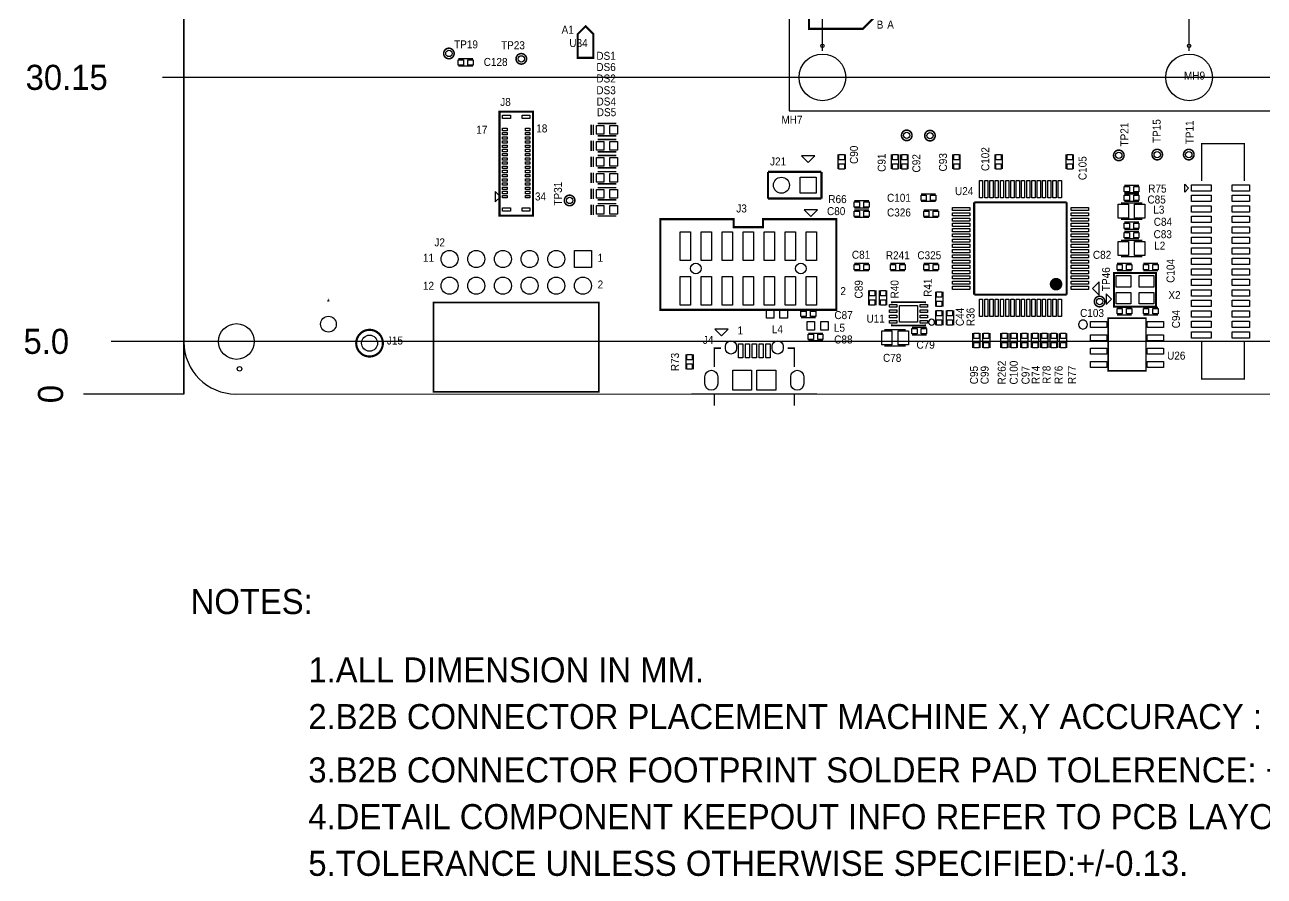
# Model space of a CAD drawing. Extents: x -2476 to 8518, y -1808 to 7994.
# Drawn here: x -597 to 4050, y -1808 to 1384 of the extents above; entities that cross this region are included whole.
import ezdxf
from ezdxf.enums import TextEntityAlignment as Align

# ---------------------------------------------------------------- set-up
doc = ezdxf.new("R2010")
doc.units = 0
doc.layers.add('1', color=211, linetype='CONTINUOUS')
doc.layers.add('2', color=191, linetype='CONTINUOUS')

msp = doc.modelspace()

# ---------------------------------------------------------------- linework, layer by layer
at = {"layer": '1'}
for points in [[(3768.4122, 1287.1045), (3768.4122, 5830.5)], [(2393.8142, 1287.1045), (2393.8142, 5755.5)], [(0, 0), (0, 4852)], [(2268.6142, 1062.1045), (5309.6142, 1062.1045), (5309.6142, 3424.3095), (2268.6142, 3424.3095), (2268.6142, 1062.1045)], [(5075.3103, 1187.1045), (-80.5, 1187.1045)], [(5215.0902, 197.4191), (-272.5, 197.4191)], [(0, 200), (0, 0)], [(0, 0), (-377, 0)]]:
    msp.add_lwpolyline(points, dxfattribs=at)
msp.add_lwpolyline([(195, 0), (5317.0449, 0.5482, 0.414025), (5511.9402, 195.5691), (5511.9402, 4489.3111, 0.414251), (5316.9402, 4684.3361), (194.9413, 4684.993, 0.414163), (0, 4490.018), (0, 194.982, 0.414187)], format="xyb", close=True, dxfattribs=at)
at = {"layer": '2'}
for points, const_width in [([(2545.4047, 3117.6163), (2343.381, 3117.6163), (2343.381, 1368.7975), (2545.4047, 1368.7975), (2603.2236, 1426.6163)], 7.874), ([(1535.1544, 1260.2481), (1476.0993, 1260.2481), (1476.0993, 1348.8308), (1505.6269, 1378.3584), (1535.1544, 1348.8308), (1535.1544, 1260.2481)], 7.874), ([(1028.7512, 1256.884), (1083.8694, 1256.884)], 5), ([(1028.7512, 1229.325), (1083.8694, 1229.325)], 5), ([(1206.5701, 668.7187), (1182.9481, 668.7187), (1182.9481, 1058.4825), (1308.9323, 1058.4825), (1308.9323, 668.7187), (1206.5701, 668.7187)], 7.874), ([(1526.8851, 1010.2541), (1526.8851, 970.8841)], 5.9055), ([(1534.7591, 1010.2541), (1534.7591, 970.8841)], 5.9055), ([(1550.9402, 1013.6636), (1620.9402, 1013.6636)], 5.9055), ([(1526.8851, 950.2541), (1526.8851, 910.8841)], 5.9055), ([(1534.7591, 950.2541), (1534.7591, 910.8841)], 5.9055), ([(1620.9402, 967.4746), (1550.9402, 967.4746)], 5.9055), ([(1550.9402, 953.6636), (1620.9402, 953.6636)], 5.9055), ([(3815.4757, 798.2856), (3815.4757, 938.0494), (3974.9245, 938.0494), (3974.9245, 798.2856)], 5), ([(1526.8851, 890.2541), (1526.8851, 850.8841)], 5.9055), ([(1534.7591, 890.2541), (1534.7591, 850.8841)], 5.9055), ([(1620.9402, 907.4746), (1550.9402, 907.4746)], 5.9055), ([(1550.9402, 893.6636), (1620.9402, 893.6636)], 5.9055), ([(2452.1607, 898.1282), (2452.1607, 843.01)], 5), ([(2479.7197, 898.1282), (2479.7197, 843.01)], 5), ([(2652.1607, 898.1282), (2652.1607, 843.01)], 5), ([(2679.7197, 898.1282), (2679.7197, 843.01)], 5), ([(2687.1607, 898.1282), (2687.1607, 843.01)], 5), ([(2714.7197, 898.1282), (2714.7197, 843.01)], 5), ([(2882.1607, 843.01), (2882.1607, 898.1282)], 5), ([(2909.7197, 843.01), (2909.7197, 898.1282)], 5), ([(3040.5859, 843.01), (3040.5859, 898.1282)], 5), ([(3068.1449, 843.01), (3068.1449, 898.1282)], 5), ([(3307.1607, 843.01), (3307.1607, 898.1282)], 5), ([(3334.7197, 843.01), (3334.7197, 898.1282)], 5), ([(1620.9402, 847.4746), (1550.9402, 847.4746)], 5.9055), ([(1550.9402, 833.6636), (1620.9402, 833.6636)], 5.9055), ([(2190.1134, 832.7738), (2390.1134, 832.7738)], 8), ([(2190.1134, 732.7738), (2190.1134, 832.7738)], 8), ([(2190.1134, 832.7738), (2190.1134, 732.7738)], 8), ([(2390.1134, 832.7738), (2190.1134, 832.7738)], 8), ([(2390.1134, 832.7738), (2390.1134, 732.7738)], 8), ([(2390.1134, 732.7738), (2390.1134, 832.7738)], 8), ([(1526.8851, 830.2541), (1526.8851, 790.8841)], 5.9055), ([(1534.7591, 830.2541), (1534.7591, 790.8841)], 5.9055), ([(1620.9402, 787.4746), (1550.9402, 787.4746)], 5.9055), ([(1526.8851, 770.2541), (1526.8851, 730.8841)], 5.9055), ([(1534.7591, 770.2541), (1534.7591, 730.8841)], 5.9055), ([(1550.9402, 773.6636), (1620.9402, 773.6636)], 5.9055), ([(2818.4993, 749.3486), (2763.3811, 749.3486)], 5), ([(3580.5071, 781.7895), (3525.3889, 781.7895)], 5), ([(3580.5071, 754.2305), (3525.3889, 754.2305)], 5), ([(3525.3889, 749.3486), (3580.5071, 749.3486)], 5), ([(1526.8851, 710.2541), (1526.8851, 670.8841)], 5.9055), ([(1534.7591, 710.2541), (1534.7591, 670.8841)], 5.9055), ([(1620.9402, 727.4746), (1550.9402, 727.4746)], 5.9055), ([(1550.9402, 713.6636), (1620.9402, 713.6636)], 5.9055), ([(2390.1134, 732.7738), (2190.1134, 732.7738)], 8), ([(2190.1134, 732.7738), (2390.1134, 732.7738)], 8), ([(2513.3811, 724.3486), (2568.4993, 724.3486)], 5), ([(2513.3811, 696.7896), (2568.4993, 696.7896)], 5), ([(2818.4993, 721.7896), (2763.3811, 721.7896)], 5), ([(3309.1685, 718.7974), (2962.7119, 718.7974)], 7.8701), ([(2962.7119, 718.7974), (2962.7119, 372.3408)], 7.8701), ([(3309.1685, 372.3408), (3309.1685, 718.7974)], 7.8701), ([(3512.948, 716.1321), (3592.948, 716.1321)], 5.9055), ([(3525.3889, 721.7896), (3580.5071, 721.7896)], 5), ([(1620.9402, 667.4746), (1550.9402, 667.4746)], 5.9055), ([(2170.9402, 655.5691), (2445.9402, 655.5691), (2445.9402, 315.5691), (1785.9402, 315.5691), (1785.9402, 655.5691), (2060.9402, 655.5691), (2060.9402, 625.5691), (2170.9402, 625.5691), (2170.9402, 655.5691)], 8), ([(2568.4993, 689.3486), (2513.3811, 689.3486)], 5), ([(2568.4993, 661.7896), (2513.3811, 661.7896)], 5), ([(2773.3811, 689.3486), (2828.4993, 689.3486)], 5), ([(2773.3811, 661.7896), (2828.4993, 661.7896)], 5), ([(3592.948, 655.0061), (3512.948, 655.0061)], 5.9055), ([(3525.3889, 644.3486), (3580.5071, 644.3486)], 5), ([(3525.3889, 616.7896), (3580.5071, 616.7896)], 5), ([(3525.3889, 609.3486), (3580.5071, 609.3486)], 5), ([(3512.948, 576.1321), (3592.948, 576.1321)], 5.9055), ([(3525.3889, 581.7896), (3580.5071, 581.7896)], 5), ([(3592.948, 515.0061), (3512.948, 515.0061)], 5.9055), ([(2513.3811, 489.3486), (2568.4993, 489.3486)], 5), ([(2648.3811, 489.3486), (2703.4993, 489.3486)], 5), ([(2828.4993, 489.3486), (2773.3811, 489.3486)], 5), ([(3498.3811, 489.3486), (3553.4993, 489.3486)], 5), ([(3596.9638, 489.3486), (3652.082, 489.3486)], 5), ([(2513.3811, 461.7896), (2568.4993, 461.7896)], 5), ([(2648.3811, 461.7896), (2703.4993, 461.7896)], 5), ([(2828.4993, 461.7896), (2773.3811, 461.7896)], 5), ([(3565.9402, 453.7934), (3644.6804, 453.7934), (3644.6804, 327.8092), (3487.2, 327.8092), (3487.2, 453.7934), (3581.6882, 453.7934)], 7.874), ([(3498.3811, 461.7896), (3553.4993, 461.7896)], 5), ([(3596.9638, 461.7896), (3652.082, 461.7896)], 5), ([(2566.5308, 333.01), (2566.5308, 388.1282)], 5), ([(2594.0898, 333.01), (2594.0898, 388.1282)], 5), ([(2607.1607, 333.01), (2607.1607, 388.1282)], 5), ([(2634.7197, 333.01), (2634.7197, 388.1282)], 5), ([(2817.7906, 328.01), (2817.7906, 383.1282)], 5), ([(2845.3496, 328.01), (2845.3496, 383.1282)], 5), ([(2962.7119, 372.3408), (3309.1685, 372.3408)], 7.8701), ([(1555.9008, 343.0809), (935.9008, 343.0809), (935.9008, 8.0809), (1555.9008, 8.0809), (1555.9008, 343.0809)], 6), ([(2779.5622, 339.9392), (2779.5622, 343.8762), (2653.578, 343.8762), (2653.578, 339.9392)], 5.9055), ([(3498.3811, 324.3486), (3553.4993, 324.3486)], 5), ([(3652.082, 324.3486), (3596.9638, 324.3486)], 5), ([(2313.3811, 314.3486), (2368.4993, 314.3486)], 5), ([(2313.3811, 286.7896), (2368.4993, 286.7896)], 5), ([(2817.7906, 258.01), (2817.7906, 313.1282)], 5), ([(2845.3496, 258.01), (2845.3496, 313.1282)], 5), ([(2857.7906, 258.01), (2857.7906, 313.1282)], 5), ([(2885.3496, 258.01), (2885.3496, 313.1282)], 5), ([(3465.0741, 283.9943), (3465.0741, 87.1439), (3606.8063, 87.1439), (3606.8063, 283.9943), (3465.0741, 283.9943)], 5.9055), ([(3498.3811, 296.7896), (3553.4993, 296.7896)], 5), ([(3652.082, 296.7896), (3596.9638, 296.7896)], 5), ([(2625.9402, 241.1321), (2705.9402, 241.1321)], 5), ([(2779.5622, 261.199), (2779.5622, 257.262), (2653.578, 257.262), (2653.578, 261.199)], 5.9055), ([(2784.1292, 249.3486), (2729.011, 249.3486)], 5), ([(2395.8221, 227.6478), (2340.7039, 227.6478)], 5), ([(2395.8221, 200.0888), (2340.7039, 200.0888)], 5), ([(2784.1292, 221.7896), (2729.011, 221.7896)], 5), ([(2957.1607, 228.1282), (2957.1607, 173.01)], 5), ([(2984.7197, 228.1282), (2984.7197, 173.01)], 5), ([(2994.2119, 228.1282), (2994.2119, 173.01)], 5), ([(3021.7709, 228.1282), (3021.7709, 173.01)], 5), ([(3062.1607, 228.1282), (3062.1607, 173.01)], 5), ([(3089.7197, 228.1282), (3089.7197, 173.01)], 5), ([(3097.1607, 228.1282), (3097.1607, 173.01)], 5), ([(3124.7197, 228.1282), (3124.7197, 173.01)], 5), ([(3137.1607, 228.1282), (3137.1607, 173.01)], 5), ([(3164.7197, 228.1282), (3164.7197, 173.01)], 5), ([(3177.1607, 228.1282), (3177.1607, 173.01)], 5), ([(3204.7197, 228.1282), (3204.7197, 173.01)], 5), ([(3212.1607, 173.01), (3212.1607, 228.1282)], 5), ([(3239.7197, 173.01), (3239.7197, 228.1282)], 5), ([(3247.3295, 172.8592), (3247.3295, 227.9774)], 5), ([(3274.8885, 172.8592), (3274.8885, 227.9774)], 5), ([(3282.3295, 172.8592), (3282.3295, 227.9774)], 5), ([(3309.8885, 172.8592), (3309.8885, 227.9774)], 5), ([(3815.4757, 195.9234), (3815.4757, 56.1596), (3974.9245, 56.1596), (3974.9245, 195.9234)], 5), ([(1882.1607, 93.01), (1882.1607, 148.1282)], 5), ([(1909.7197, 93.01), (1909.7197, 148.1282)], 5), ([(2013.4402, 171.8683), (1988.4402, 171.8683), (1988.4402, 101.8683)], 6), ([(2263.4402, 171.8683), (2288.4402, 171.8683), (2288.4402, 101.8683)], 6), ([(2705.9402, 180.0061), (2625.9402, 180.0061)], 5), ([(1988.4402, 1.8683), (1988.4402, -43.1317)], 6), ([(2288.4402, 1.8683), (2288.4402, -43.1317)], 6)]:
    msp.add_lwpolyline(points, dxfattribs=dict(at, const_width=const_width))
for points, const_width in [([(993.4402, 1296.2541, -0.414214), (1013.1252, 1276.5691, -0.414214), (993.4402, 1256.8841, -0.414214), (973.7552, 1276.5691, -0.414214), (993.4402, 1296.2541)], 5.9055), ([(1245.165, 1256.4291, -0.414214), (1264.85, 1276.1141, -0.414214), (1284.535, 1256.4291, -0.414214), (1264.85, 1236.7441, -0.414214), (1245.165, 1256.4291)], 5.9055), ([(2709.9402, 989.2541, -0.414214), (2729.6252, 969.5691, -0.414214), (2709.9402, 949.8841, -0.414214), (2690.2552, 969.5691, -0.414214), (2709.9402, 989.2541)], 5.9055), ([(2796.9402, 988.2541, -0.414214), (2816.6252, 968.5691, -0.414214), (2796.9402, 948.8841, -0.414214), (2777.2552, 968.5691, -0.414214), (2796.9402, 988.2541)], 5.9055), ([(3504.9402, 914.2541, -0.414214), (3524.6252, 894.5691, -0.414214), (3504.9402, 874.8841, -0.414214), (3485.2552, 894.5691, -0.414214), (3504.9402, 914.2541)], 5.9055), ([(3648.9402, 917.2541, -0.414214), (3668.6252, 897.5691, -0.414214), (3648.9402, 877.8841, -0.414214), (3629.2552, 897.5691, -0.414214), (3648.9402, 917.2541)], 5.9055), ([(3767.3103, 877.8841, -0.414214), (3747.6253, 897.5691, -0.414214), (3767.3103, 917.2541, -0.414214), (3786.9953, 897.5691, -0.414214), (3767.3103, 877.8841)], 5.9055), ([(1445.9402, 705.8841, -0.414214), (1426.2552, 725.5691, -0.414214), (1445.9402, 745.2541, -0.414214), (1465.6252, 725.5691, -0.414214), (1445.9402, 705.8841)], 5.9055), ([(3281.609, 411.7091, 1), (3257.9914, 411.7091, 1), (3281.609, 411.7091)], 23.6181), ([(3432.85, 366.3958, -0.414214), (3452.535, 346.7108, -0.414214), (3432.85, 327.0258, -0.414214), (3413.165, 346.7108, -0.414214), (3432.85, 366.3958)], 5.9055), ([(745.9402, 190.5691, 1), (645.9402, 190.5691, 1), (745.9402, 190.5691)], 8)]:
    msp.add_lwpolyline(points, format="xyb", dxfattribs=dict(at, const_width=const_width))
for points in [[(1028.7513, 1233.0651), (1028.7513, 1253.1438), (1048.4363, 1253.1438), (1048.4363, 1233.0651)], [(1083.8693, 1253.14385), (1083.8693, 1233.06515), (1064.1843, 1233.06515), (1064.1843, 1253.14385)], [(1224.2867, 1033.08875), (1194.7591, 1033.08875), (1194.7591, 1045.29345), (1224.2867, 1045.29345)], [(1297.1213, 1033.08875), (1267.5937, 1033.08875), (1267.5937, 1045.29345), (1297.1213, 1045.29345)], [(1211.2945, 987.02585), (1194.7591, 987.02585), (1194.7591, 996.08095), (1211.2945, 996.08095)], [(1211.2945, 971.27775), (1194.7591, 971.27775), (1194.7591, 980.33285), (1211.2945, 980.33285)], [(1297.1213, 987.02585), (1280.5859, 987.02585), (1280.5859, 996.08095), (1297.1213, 996.08095)], [(1297.1213, 971.27775), (1280.5859, 971.27775), (1280.5859, 980.33285), (1297.1213, 980.33285)], [(1546.5701, 974.6242), (1546.5701, 1006.514), (1574.5229, 1006.514), (1574.5229, 974.6242)], [(1597.3575, 974.6242), (1597.3575, 1006.514), (1625.3103, 1006.514), (1625.3103, 974.6242)], [(1211.2945, 955.52975), (1194.7591, 955.52975), (1194.7591, 964.58485), (1211.2945, 964.58485)], [(1211.2945, 939.78175), (1194.7591, 939.78175), (1194.7591, 948.83685), (1211.2945, 948.83685)], [(1211.2945, 924.03365), (1194.7591, 924.03365), (1194.7591, 933.08875), (1211.2945, 933.08875)], [(1297.1213, 955.52975), (1280.5859, 955.52975), (1280.5859, 964.58485), (1297.1213, 964.58485)], [(1297.1213, 939.78175), (1280.5859, 939.78175), (1280.5859, 948.83685), (1297.1213, 948.83685)], [(1297.1213, 924.03365), (1280.5859, 924.03365), (1280.5859, 933.08875), (1297.1213, 933.08875)], [(1546.5701, 914.6242), (1546.5701, 946.514), (1574.5229, 946.514), (1574.5229, 914.6242)], [(1597.3575, 914.6242), (1597.3575, 946.514), (1625.3103, 946.514), (1625.3103, 914.6242)], [(1211.2945, 908.28565), (1194.7591, 908.28565), (1194.7591, 917.34075), (1211.2945, 917.34075)], [(1211.2945, 892.53765), (1194.7591, 892.53765), (1194.7591, 901.59275), (1211.2945, 901.59275)], [(1211.2945, 876.78955), (1194.7591, 876.78955), (1194.7591, 885.84465), (1211.2945, 885.84465)], [(1297.1213, 908.28565), (1280.5859, 908.28565), (1280.5859, 917.34075), (1297.1213, 917.34075)], [(1297.1213, 892.53765), (1280.5859, 892.53765), (1280.5859, 901.59275), (1297.1213, 901.59275)], [(1297.1213, 876.78955), (1280.5859, 876.78955), (1280.5859, 885.84465), (1297.1213, 885.84465)], [(1546.5701, 854.6242), (1546.5701, 886.514), (1574.5229, 886.514), (1574.5229, 854.6242)], [(1597.3575, 854.6242), (1597.3575, 886.514), (1625.3103, 886.514), (1625.3103, 854.6242)], [(2365.1134, 892.7738), (2315.1134, 892.7738), (2340.1134, 867.7738)], [(2455.90085, 898.1281), (2475.97955, 898.1281), (2475.97955, 878.4431), (2455.90085, 878.4431)], [(2655.90085, 898.1281), (2675.97955, 898.1281), (2675.97955, 878.4431), (2655.90085, 878.4431)], [(2690.90085, 898.1281), (2710.97955, 898.1281), (2710.97955, 878.4431), (2690.90085, 878.4431)], [(2885.90085, 898.1281), (2905.97955, 898.1281), (2905.97955, 878.4431), (2885.90085, 878.4431)], [(3044.32605, 898.1281), (3064.40475, 898.1281), (3064.40475, 878.4431), (3044.32605, 878.4431)], [(3310.90085, 898.1281), (3330.97955, 898.1281), (3330.97955, 878.4431), (3310.90085, 878.4431)], [(1211.2945, 861.04155), (1194.7591, 861.04155), (1194.7591, 870.09665), (1211.2945, 870.09665)], [(1211.2945, 845.29355), (1194.7591, 845.29355), (1194.7591, 854.34865), (1211.2945, 854.34865)], [(1211.2945, 829.54545), (1194.7591, 829.54545), (1194.7591, 838.60055), (1211.2945, 838.60055)], [(1297.1213, 861.04155), (1280.5859, 861.04155), (1280.5859, 870.09665), (1297.1213, 870.09665)], [(1297.1213, 845.29355), (1280.5859, 845.29355), (1280.5859, 854.34865), (1297.1213, 854.34865)], [(1297.1213, 829.54545), (1280.5859, 829.54545), (1280.5859, 838.60055), (1297.1213, 838.60055)], [(2475.97955, 843.0101), (2455.90085, 843.0101), (2455.90085, 862.6951), (2475.97955, 862.6951)], [(2675.97955, 843.0101), (2655.90085, 843.0101), (2655.90085, 862.6951), (2675.97955, 862.6951)], [(2710.97955, 843.0101), (2690.90085, 843.0101), (2690.90085, 862.6951), (2710.97955, 862.6951)], [(2905.97955, 843.0101), (2885.90085, 843.0101), (2885.90085, 862.6951), (2905.97955, 862.6951)], [(3064.40475, 843.0101), (3044.32605, 843.0101), (3044.32605, 862.6951), (3064.40475, 862.6951)], [(3330.97955, 843.0101), (3310.90085, 843.0101), (3310.90085, 862.6951), (3330.97955, 862.6951)], [(1211.2945, 813.79745), (1194.7591, 813.79745), (1194.7591, 822.85255), (1211.2945, 822.85255)], [(1211.2945, 798.04945), (1194.7591, 798.04945), (1194.7591, 807.10455), (1211.2945, 807.10455)], [(1211.2945, 782.30135), (1194.7591, 782.30135), (1194.7591, 791.35645), (1211.2945, 791.35645)], [(1297.1213, 813.79745), (1280.5859, 813.79745), (1280.5859, 822.85255), (1297.1213, 822.85255)], [(1297.1213, 798.04945), (1280.5859, 798.04945), (1280.5859, 807.10455), (1297.1213, 807.10455)], [(1297.1213, 782.30135), (1280.5859, 782.30135), (1280.5859, 791.35645), (1297.1213, 791.35645)], [(1546.5701, 794.6242), (1546.5701, 826.514), (1574.5229, 826.514), (1574.5229, 794.6242)], [(1597.3575, 794.6242), (1597.3575, 826.514), (1625.3103, 826.514), (1625.3103, 794.6242)], [(2370.1134, 812.7738), (2370.1134, 752.7738), (2310.1134, 752.7738), (2310.1134, 812.7738)], [(2994.204, 800.4903), (2994.204, 735.5297), (2982.393, 735.5297), (2982.393, 800.4903)], [(3013.8969, 800.4903), (3013.8969, 735.5297), (3002.0859, 735.5297), (3002.0859, 800.4903)], [(3033.574, 800.4903), (3033.574, 735.5297), (3021.763, 735.5297), (3021.763, 800.4903)], [(3053.267, 800.4903), (3053.267, 735.5297), (3041.456, 735.5297), (3041.456, 800.4903)], [(3072.9441, 800.4903), (3072.9441, 735.5297), (3061.1331, 735.5297), (3061.1331, 800.4903)], [(3092.637, 800.4903), (3092.637, 735.5297), (3080.826, 735.5297), (3080.826, 800.4903)], [(3112.3142, 800.4903), (3112.3142, 735.5297), (3100.5032, 735.5297), (3100.5032, 800.4903)], [(3132.0071, 800.4903), (3132.0071, 735.5297), (3120.1961, 735.5297), (3120.1961, 800.4903)], [(3151.6843, 800.4903), (3151.6843, 735.5297), (3139.8733, 735.5297), (3139.8733, 800.4903)], [(3171.3772, 800.4903), (3171.3772, 735.5297), (3159.5662, 735.5297), (3159.5662, 800.4903)], [(3191.0544, 800.4903), (3191.0544, 735.5297), (3179.2434, 735.5297), (3179.2434, 800.4903)], [(3210.7473, 800.4903), (3210.7473, 735.5297), (3198.9363, 735.5297), (3198.9363, 800.4903)], [(3230.4244, 800.4903), (3230.4244, 735.5297), (3218.6134, 735.5297), (3218.6134, 800.4903)], [(3250.1174, 800.4903), (3250.1174, 735.5297), (3238.3064, 735.5297), (3238.3064, 800.4903)], [(3269.7945, 800.4903), (3269.7945, 735.5297), (3257.9835, 735.5297), (3257.9835, 800.4903)], [(3289.4874, 800.4903), (3289.4874, 735.5297), (3277.6764, 735.5297), (3277.6764, 800.4903)], [(1186.8851, 739.5848), (1167.2, 759.2699), (1167.2, 719.8998)], [(1211.2945, 766.55335), (1194.7591, 766.55335), (1194.7591, 775.60845), (1211.2945, 775.60845)], [(1211.2945, 750.80535), (1194.7591, 750.80535), (1194.7591, 759.86045), (1211.2945, 759.86045)], [(1211.2945, 735.05725), (1194.7591, 735.05725), (1194.7591, 744.11235), (1211.2945, 744.11235)], [(1297.1213, 766.55335), (1280.5859, 766.55335), (1280.5859, 775.60845), (1297.1213, 775.60845)], [(1297.1213, 750.80535), (1280.5859, 750.80535), (1280.5859, 759.86045), (1297.1213, 759.86045)], [(1297.1213, 735.05725), (1280.5859, 735.05725), (1280.5859, 744.11235), (1297.1213, 744.11235)], [(1546.5701, 734.6242), (1546.5701, 766.514), (1574.5229, 766.514), (1574.5229, 734.6242)], [(1597.3575, 734.6242), (1597.3575, 766.514), (1625.3103, 766.514), (1625.3103, 734.6242)], [(2763.3812, 725.5297), (2763.3812, 745.6084), (2783.0662, 745.6084), (2783.0662, 725.5297)], [(2818.4992, 745.60845), (2818.4992, 725.52975), (2798.8142, 725.52975), (2798.8142, 745.60845)], [(3525.389, 757.9706), (3525.389, 778.0493), (3545.074, 778.0493), (3545.074, 757.9706)], [(3525.389, 725.5297), (3525.389, 745.6084), (3545.074, 745.6084), (3545.074, 725.5297)], [(3580.507, 778.04935), (3580.507, 757.97065), (3560.822, 757.97065), (3560.822, 778.04935)], [(3580.507, 745.60845), (3580.507, 725.52975), (3560.822, 725.52975), (3560.822, 745.60845)], [(3766.8142, 771.7502), (3752.0505, 756.9864), (3752.0505, 786.5139)], [(3850.9087, 760.8841), (3778.0741, 760.8841), (3778.0741, 784.5061), (3850.9087, 784.5061)], [(3850.9087, 721.514), (3778.0741, 721.514), (3778.0741, 745.136), (3850.9087, 745.136)], [(3994.6097, 760.8841), (3929.6487, 760.8841), (3929.6487, 784.5061), (3994.6097, 784.5061)], [(3994.6097, 721.514), (3929.6487, 721.514), (3929.6487, 745.136), (3994.6097, 745.136)], [(1224.2867, 685.84475), (1194.7591, 685.84475), (1194.7591, 698.04945), (1224.2867, 698.04945)], [(1297.1213, 685.84475), (1267.5937, 685.84475), (1267.5937, 698.04945), (1297.1213, 698.04945)], [(1546.5701, 674.6242), (1546.5701, 706.514), (1574.5229, 706.514), (1574.5229, 674.6242)], [(1597.3575, 674.6242), (1597.3575, 706.514), (1625.3103, 706.514), (1625.3103, 674.6242)], [(2513.3812, 700.5297), (2513.3812, 720.6084), (2533.0662, 720.6084), (2533.0662, 700.5297)], [(2568.4992, 720.60845), (2568.4992, 700.52975), (2548.8142, 700.52975), (2548.8142, 720.60845)], [(2945.9796, 699.1163), (2945.9796, 687.3053), (2881.019, 687.3053), (2881.019, 699.1163)], [(3390.8614, 699.1163), (3390.8614, 687.3053), (3325.9008, 687.3053), (3325.9008, 699.1163)], [(3541.53065, 711.55335), (3541.53065, 659.58485), (3502.94795, 659.58485), (3502.94795, 711.55335)], [(3602.94805, 711.55335), (3602.94805, 659.58485), (3564.36535, 659.58485), (3564.36535, 711.55335)], [(3850.9087, 682.1439), (3778.0741, 682.1439), (3778.0741, 705.7659), (3850.9087, 705.7659)], [(3994.6097, 682.1439), (3929.6487, 682.1439), (3929.6487, 705.7659), (3994.6097, 705.7659)], [(2375.9402, 690.5691), (2325.9402, 690.5691), (2350.9402, 665.5691)], [(2513.3812, 665.5297), (2513.3812, 685.6084), (2533.0662, 685.6084), (2533.0662, 665.5297)], [(2568.4992, 685.60845), (2568.4992, 665.52975), (2548.8142, 665.52975), (2548.8142, 685.60845)], [(2773.3812, 665.5297), (2773.3812, 685.6084), (2793.0662, 685.6084), (2793.0662, 665.5297)], [(2828.4992, 685.60845), (2828.4992, 665.52975), (2808.8142, 665.52975), (2808.8142, 685.60845)], [(2945.9796, 679.4234), (2945.9796, 667.6124), (2881.019, 667.6124), (2881.019, 679.4234)], [(2945.9796, 659.7463), (2945.9796, 647.9353), (2881.019, 647.9353), (2881.019, 659.7463)], [(3390.8614, 679.4234), (3390.8614, 667.6124), (3325.9008, 667.6124), (3325.9008, 679.4234)], [(3390.8614, 659.7463), (3390.8614, 647.9353), (3325.9008, 647.9353), (3325.9008, 659.7463)], [(3850.9087, 642.7738), (3778.0741, 642.7738), (3778.0741, 666.3958), (3850.9087, 666.3958)], [(3994.6097, 642.7738), (3929.6487, 642.7738), (3929.6487, 666.3958), (3994.6097, 666.3958)], [(1899.40475, 608.36435), (1899.40475, 500.09665), (1860.03465, 500.09665), (1860.03465, 608.36435)], [(1978.14495, 608.36435), (1978.14495, 500.09665), (1938.77485, 500.09665), (1938.77485, 608.36435)], [(2056.88505, 608.36435), (2056.88505, 500.09665), (2017.51495, 500.09665), (2017.51495, 608.36435)], [(2135.62525, 608.36435), (2135.62525, 500.09665), (2096.25515, 500.09665), (2096.25515, 608.36435)], [(2214.36545, 608.36435), (2214.36545, 500.09665), (2174.99535, 500.09665), (2174.99535, 608.36435)], [(2293.10555, 608.36435), (2293.10555, 500.09665), (2253.73545, 500.09665), (2253.73545, 608.36435)], [(2371.84575, 608.36435), (2371.84575, 500.09665), (2332.47565, 500.09665), (2332.47565, 608.36435)], [(2945.9796, 640.0533), (2945.9796, 628.2423), (2881.019, 628.2423), (2881.019, 640.0533)], [(2945.9796, 620.3762), (2945.9796, 608.5652), (2881.019, 608.5652), (2881.019, 620.3762)], [(3390.8614, 640.0533), (3390.8614, 628.2423), (3325.9008, 628.2423), (3325.9008, 640.0533)], [(3390.8614, 620.3762), (3390.8614, 608.5652), (3325.9008, 608.5652), (3325.9008, 620.3762)], [(3525.389, 620.5297), (3525.389, 640.6084), (3545.074, 640.6084), (3545.074, 620.5297)], [(3525.389, 585.5297), (3525.389, 605.6084), (3545.074, 605.6084), (3545.074, 585.5297)], [(3580.507, 640.60845), (3580.507, 620.52975), (3560.822, 620.52975), (3560.822, 640.60845)], [(3580.507, 605.60845), (3580.507, 585.52975), (3560.822, 585.52975), (3560.822, 605.60845)], [(3850.9087, 603.4037), (3778.0741, 603.4037), (3778.0741, 627.0257), (3850.9087, 627.0257)], [(3994.6097, 603.4037), (3929.6487, 603.4037), (3929.6487, 627.0257), (3994.6097, 627.0257)], [(2945.9796, 600.6833), (2945.9796, 588.8723), (2881.019, 588.8723), (2881.019, 600.6833)], [(2945.9796, 581.0061), (2945.9796, 569.1951), (2881.019, 569.1951), (2881.019, 581.0061)], [(2945.9796, 561.3132), (2945.9796, 549.5022), (2881.019, 549.5022), (2881.019, 561.3132)], [(3390.8614, 600.6833), (3390.8614, 588.8723), (3325.9008, 588.8723), (3325.9008, 600.6833)], [(3390.8614, 581.0061), (3390.8614, 569.1951), (3325.9008, 569.1951), (3325.9008, 581.0061)], [(3390.8614, 561.3132), (3390.8614, 549.5022), (3325.9008, 549.5022), (3325.9008, 561.3132)], [(3541.53065, 571.55335), (3541.53065, 519.58485), (3502.94795, 519.58485), (3502.94795, 571.55335)], [(3602.94805, 571.55335), (3602.94805, 519.58485), (3564.36535, 519.58485), (3564.36535, 571.55335)], [(3850.9087, 564.0337), (3778.0741, 564.0337), (3778.0741, 587.6557), (3850.9087, 587.6557)], [(3994.6097, 564.0337), (3929.6487, 564.0337), (3929.6487, 587.6557), (3994.6097, 587.6557)], [(1463.9008, 474.0809), (1463.9008, 538.0809), (1527.9008, 538.0809), (1527.9008, 474.0809)], [(2945.9796, 541.636), (2945.9796, 529.825), (2881.019, 529.825), (2881.019, 541.636)], [(2945.9796, 521.9431), (2945.9796, 510.1321), (2881.019, 510.1321), (2881.019, 521.9431)], [(3390.8614, 541.636), (3390.8614, 529.825), (3325.9008, 529.825), (3325.9008, 541.636)], [(3390.8614, 521.9431), (3390.8614, 510.1321), (3325.9008, 510.1321), (3325.9008, 521.9431)], [(3850.9087, 524.6636), (3778.0741, 524.6636), (3778.0741, 548.2856), (3850.9087, 548.2856)], [(3994.6097, 524.6636), (3929.6487, 524.6636), (3929.6487, 548.2856), (3994.6097, 548.2856)], [(2513.3812, 465.5297), (2513.3812, 485.6084), (2533.0662, 485.6084), (2533.0662, 465.5297)], [(2568.4992, 485.60845), (2568.4992, 465.52975), (2548.8142, 465.52975), (2548.8142, 485.60845)], [(2648.3812, 465.5297), (2648.3812, 485.6084), (2668.0662, 485.6084), (2668.0662, 465.5297)], [(2703.4992, 485.60845), (2703.4992, 465.52975), (2683.8142, 465.52975), (2683.8142, 485.60845)], [(2773.3812, 465.5297), (2773.3812, 485.6084), (2793.0662, 485.6084), (2793.0662, 465.5297)], [(2828.4992, 485.60845), (2828.4992, 465.52975), (2808.8142, 465.52975), (2808.8142, 485.60845)], [(2945.9796, 502.2659), (2945.9796, 490.4549), (2881.019, 490.4549), (2881.019, 502.2659)], [(2945.9796, 482.573), (2945.9796, 470.762), (2881.019, 470.762), (2881.019, 482.573)], [(3390.8614, 502.2659), (3390.8614, 490.4549), (3325.9008, 490.4549), (3325.9008, 502.2659)], [(3390.8614, 482.573), (3390.8614, 470.762), (3325.9008, 470.762), (3325.9008, 482.573)], [(3498.3812, 465.5297), (3498.3812, 485.6084), (3518.0662, 485.6084), (3518.0662, 465.5297)], [(3553.4992, 485.60845), (3553.4992, 465.52975), (3533.8142, 465.52975), (3533.8142, 485.60845)], [(3596.9639, 465.5297), (3596.9639, 485.6084), (3616.6489, 485.6084), (3616.6489, 465.5297)], [(3652.0819, 485.60845), (3652.0819, 465.52975), (3632.3969, 465.52975), (3632.3969, 485.60845)], [(3850.9087, 485.2935), (3778.0741, 485.2935), (3778.0741, 508.9155), (3850.9087, 508.9155)], [(3850.9087, 445.9234), (3778.0741, 445.9234), (3778.0741, 469.5454), (3850.9087, 469.5454)], [(3994.6097, 485.2935), (3929.6487, 485.2935), (3929.6487, 508.9155), (3994.6097, 508.9155)], [(3994.6097, 445.9234), (3929.6487, 445.9234), (3929.6487, 469.5454), (3994.6097, 469.5454)], [(1899.40475, 441.04155), (1899.40475, 332.77385), (1860.03465, 332.77385), (1860.03465, 441.04155)], [(1978.14495, 441.04155), (1978.14495, 332.77385), (1938.77485, 332.77385), (1938.77485, 441.04155)], [(2056.88505, 441.04155), (2056.88505, 332.77385), (2017.51495, 332.77385), (2017.51495, 441.04155)], [(2135.62525, 441.04155), (2135.62525, 332.77385), (2096.25515, 332.77385), (2096.25515, 441.04155)], [(2214.36545, 441.04155), (2214.36545, 332.77385), (2174.99535, 332.77385), (2174.99535, 441.04155)], [(2293.10555, 441.04155), (2293.10555, 332.77385), (2253.73545, 332.77385), (2253.73545, 441.04155)], [(2371.84575, 441.04155), (2371.84575, 332.77385), (2332.47565, 332.77385), (2332.47565, 441.04155)], [(2945.9796, 462.8959), (2945.9796, 451.0849), (2881.019, 451.0849), (2881.019, 462.8959)], [(2945.9796, 443.2029), (2945.9796, 431.3919), (2881.019, 431.3919), (2881.019, 443.2029)], [(2945.9796, 423.5258), (2945.9796, 411.7148), (2881.019, 411.7148), (2881.019, 423.5258)], [(3390.8614, 462.8959), (3390.8614, 451.0849), (3325.9008, 451.0849), (3325.9008, 462.8959)], [(3390.8614, 443.2029), (3390.8614, 431.3919), (3325.9008, 431.3919), (3325.9008, 443.2029)], [(3390.8614, 423.5258), (3390.8614, 411.7148), (3325.9008, 411.7148), (3325.9008, 423.5258)], [(3430.9402, 370.5691), (3430.9402, 420.5691), (3405.9402, 395.5691)], [(3495.074, 400.6438), (3495.074, 443.9509), (3550.1921, 443.9509), (3550.1921, 400.6438)], [(3581.6882, 400.6438), (3581.6882, 443.9509), (3636.8063, 443.9509), (3636.8063, 400.6438)], [(3850.9087, 406.5533), (3778.0741, 406.5533), (3778.0741, 430.1753), (3850.9087, 430.1753)], [(3994.6097, 406.5533), (3929.6487, 406.5533), (3929.6487, 430.1753), (3994.6097, 430.1753)], [(2570.27095, 388.1281), (2590.34965, 388.1281), (2590.34965, 368.4431), (2570.27095, 368.4431)], [(2610.90085, 388.1281), (2630.97955, 388.1281), (2630.97955, 368.4431), (2610.90085, 368.4431)], [(2821.53075, 383.1281), (2841.60945, 383.1281), (2841.60945, 363.4431), (2821.53075, 363.4431)], [(2945.9796, 403.8329), (2945.9796, 392.0219), (2881.019, 392.0219), (2881.019, 403.8329)], [(3390.8614, 403.8329), (3390.8614, 392.0219), (3325.9008, 392.0219), (3325.9008, 403.8329)], [(3477.3575, 355.3682), (3457.6725, 375.0533), (3457.6725, 335.6832)], [(3495.074, 337.6516), (3495.074, 380.9587), (3550.1921, 380.9587), (3550.1921, 337.6516)], [(3581.6882, 337.6516), (3581.6882, 380.9587), (3636.8063, 380.9587), (3636.8063, 337.6516)], [(3850.9087, 367.1833), (3778.0741, 367.1833), (3778.0741, 390.8053), (3850.9087, 390.8053)], [(3994.6097, 367.1833), (3929.6487, 367.1833), (3929.6487, 390.8053), (3994.6097, 390.8053)], [(2590.34965, 333.0101), (2570.27095, 333.0101), (2570.27095, 352.6951), (2590.34965, 352.6951)], [(2630.97955, 333.0101), (2610.90085, 333.0101), (2610.90085, 352.6951), (2630.97955, 352.6951)], [(2673.26305, 335.01795), (2673.26305, 325.17545), (2645.70395, 325.17545), (2645.70395, 335.01795)], [(2750.03465, 332.06515), (2750.03465, 269.07305), (2683.10555, 269.07305), (2683.10555, 332.06515)], [(2787.43625, 335.01795), (2787.43625, 325.17545), (2759.87715, 325.17545), (2759.87715, 335.01795)], [(2841.60945, 328.0101), (2821.53075, 328.0101), (2821.53075, 347.6951), (2841.60945, 347.6951)], [(2994.204, 355.6085), (2994.204, 290.6479), (2982.393, 290.6479), (2982.393, 355.6085)], [(3013.8969, 355.6085), (3013.8969, 290.6479), (3002.0859, 290.6479), (3002.0859, 355.6085)], [(3033.574, 355.6085), (3033.574, 290.6479), (3021.763, 290.6479), (3021.763, 355.6085)], [(3053.267, 355.6085), (3053.267, 290.6479), (3041.456, 290.6479), (3041.456, 355.6085)], [(3072.9441, 355.6085), (3072.9441, 290.6479), (3061.1331, 290.6479), (3061.1331, 355.6085)], [(3092.637, 355.6085), (3092.637, 290.6479), (3080.826, 290.6479), (3080.826, 355.6085)], [(3112.3142, 355.6085), (3112.3142, 290.6479), (3100.5032, 290.6479), (3100.5032, 355.6085)], [(3132.0071, 355.6085), (3132.0071, 290.6479), (3120.1961, 290.6479), (3120.1961, 355.6085)], [(3151.6843, 355.6085), (3151.6843, 290.6479), (3139.8733, 290.6479), (3139.8733, 355.6085)], [(3171.3772, 355.6085), (3171.3772, 290.6479), (3159.5662, 290.6479), (3159.5662, 355.6085)], [(3191.0544, 355.6085), (3191.0544, 290.6479), (3179.2434, 290.6479), (3179.2434, 355.6085)], [(3210.7473, 355.6085), (3210.7473, 290.6479), (3198.9363, 290.6479), (3198.9363, 355.6085)], [(3230.4244, 355.6085), (3230.4244, 290.6479), (3218.6134, 290.6479), (3218.6134, 355.6085)], [(3250.1174, 355.6085), (3250.1174, 290.6479), (3238.3064, 290.6479), (3238.3064, 355.6085)], [(3269.7945, 355.6085), (3269.7945, 290.6479), (3257.9835, 290.6479), (3257.9835, 355.6085)], [(3289.4874, 355.6085), (3289.4874, 290.6479), (3277.6764, 290.6479), (3277.6764, 355.6085)], [(3850.9087, 327.8132), (3778.0741, 327.8132), (3778.0741, 351.4352), (3850.9087, 351.4352)], [(3994.6097, 327.8132), (3929.6487, 327.8132), (3929.6487, 351.4352), (3994.6097, 351.4352)], [(2211.5229, 316.514), (2211.5229, 284.6242), (2183.5701, 284.6242), (2183.5701, 316.514)], [(2262.3103, 316.514), (2262.3103, 284.6242), (2234.3575, 284.6242), (2234.3575, 316.514)], [(2313.3812, 290.5297), (2313.3812, 310.6084), (2333.0662, 310.6084), (2333.0662, 290.5297)], [(2368.4992, 310.60845), (2368.4992, 290.52975), (2348.8142, 290.52975), (2348.8142, 310.60845)], [(2673.26305, 315.33285), (2673.26305, 305.49035), (2645.70395, 305.49035), (2645.70395, 315.33285)], [(2673.26305, 295.64785), (2673.26305, 285.80535), (2645.70395, 285.80535), (2645.70395, 295.64785)], [(2787.43625, 315.33285), (2787.43625, 305.49035), (2759.87715, 305.49035), (2759.87715, 315.33285)], [(2787.43625, 295.64785), (2787.43625, 285.80535), (2759.87715, 285.80535), (2759.87715, 295.64785)], [(2821.53075, 313.1281), (2841.60945, 313.1281), (2841.60945, 293.4431), (2821.53075, 293.4431)], [(2861.53075, 313.1281), (2881.60945, 313.1281), (2881.60945, 293.4431), (2861.53075, 293.4431)], [(3498.3812, 300.5297), (3498.3812, 320.6084), (3518.0662, 320.6084), (3518.0662, 300.5297)], [(3553.4992, 320.60845), (3553.4992, 300.52975), (3533.8142, 300.52975), (3533.8142, 320.60845)], [(3596.9639, 300.5297), (3596.9639, 320.6084), (3616.6489, 320.6084), (3616.6489, 300.5297)], [(3652.0819, 320.60845), (3652.0819, 300.52975), (3632.3969, 300.52975), (3632.3969, 320.60845)], [(3850.9087, 288.4431), (3778.0741, 288.4431), (3778.0741, 312.0651), (3850.9087, 312.0651)], [(3994.6097, 288.4431), (3929.6487, 288.4431), (3929.6487, 312.0651), (3994.6097, 312.0651)], [(2040.4914, 243.0927), (1990.4914, 243.0927), (2015.4914, 218.0927)], [(2364.5229, 271.514), (2364.5229, 239.6242), (2336.5701, 239.6242), (2336.5701, 271.514)], [(2415.3103, 271.514), (2415.3103, 239.6242), (2387.3575, 239.6242), (2387.3575, 271.514)], [(2615.9401, 184.5848), (2615.9401, 236.5533), (2654.5228, 236.5533), (2654.5228, 184.5848)], [(2673.26305, 275.96275), (2673.26305, 266.12025), (2645.70395, 266.12025), (2645.70395, 275.96275)], [(2677.3575, 184.5848), (2677.3575, 236.5533), (2715.9402, 236.5533), (2715.9402, 184.5848)], [(2729.0111, 225.5297), (2729.0111, 245.6084), (2748.6961, 245.6084), (2748.6961, 225.5297)], [(2787.43625, 275.96275), (2787.43625, 266.12025), (2759.87715, 266.12025), (2759.87715, 275.96275)], [(2784.1291, 245.60845), (2784.1291, 225.52975), (2764.4441, 225.52975), (2764.4441, 245.60845)], [(2841.60945, 258.0101), (2821.53075, 258.0101), (2821.53075, 277.6951), (2841.60945, 277.6951)], [(2881.60945, 258.0101), (2861.53075, 258.0101), (2861.53075, 277.6951), (2881.60945, 277.6951)], [(3399.1292, 248.7581), (3399.1292, 272.3801), (3460.1528, 272.3801), (3460.1528, 248.7581)], [(3611.7276, 248.7581), (3611.7276, 272.3801), (3672.7512, 272.3801), (3672.7512, 248.7581)], [(3850.9087, 249.073), (3778.0741, 249.073), (3778.0741, 272.695), (3850.9087, 272.695)], [(3850.9087, 209.7029), (3778.0741, 209.7029), (3778.0741, 233.3249), (3850.9087, 233.3249)], [(3994.6097, 249.073), (3929.6487, 249.073), (3929.6487, 272.695), (3994.6097, 272.695)], [(3994.6097, 209.7029), (3929.6487, 209.7029), (3929.6487, 233.3249), (3994.6097, 233.3249)], [(2079.3851, 135.2935), (2079.3851, 188.4431), (2095.1331, 188.4431), (2095.1331, 135.2935)], [(2104.9756, 135.2935), (2104.9756, 188.4431), (2120.7236, 188.4431), (2120.7236, 135.2935)], [(2130.5662, 135.2935), (2130.5662, 188.4431), (2146.3142, 188.4431), (2146.3142, 135.2935)], [(2156.1568, 135.2935), (2156.1568, 188.4431), (2171.9048, 188.4431), (2171.9048, 135.2935)], [(2181.7473, 135.2935), (2181.7473, 188.4431), (2197.4953, 188.4431), (2197.4953, 135.2935)], [(2340.704, 203.8289), (2340.704, 223.9076), (2360.389, 223.9076), (2360.389, 203.8289)], [(2395.822, 223.90765), (2395.822, 203.82895), (2376.137, 203.82895), (2376.137, 223.90765)], [(2960.90085, 228.1281), (2980.97955, 228.1281), (2980.97955, 208.4431), (2960.90085, 208.4431)], [(2980.97955, 173.0101), (2960.90085, 173.0101), (2960.90085, 192.6951), (2980.97955, 192.6951)], [(2997.95205, 228.1281), (3018.03075, 228.1281), (3018.03075, 208.4431), (2997.95205, 208.4431)], [(3018.03075, 173.0101), (2997.95205, 173.0101), (2997.95205, 192.6951), (3018.03075, 192.6951)], [(3065.90085, 228.1281), (3085.97955, 228.1281), (3085.97955, 208.4431), (3065.90085, 208.4431)], [(3085.97955, 173.0101), (3065.90085, 173.0101), (3065.90085, 192.6951), (3085.97955, 192.6951)], [(3100.90085, 228.1281), (3120.97955, 228.1281), (3120.97955, 208.4431), (3100.90085, 208.4431)], [(3120.97955, 173.0101), (3100.90085, 173.0101), (3100.90085, 192.6951), (3120.97955, 192.6951)], [(3140.90085, 228.1281), (3160.97955, 228.1281), (3160.97955, 208.4431), (3140.90085, 208.4431)], [(3160.97955, 173.0101), (3140.90085, 173.0101), (3140.90085, 192.6951), (3160.97955, 192.6951)], [(3180.90085, 228.1281), (3200.97955, 228.1281), (3200.97955, 208.4431), (3180.90085, 208.4431)], [(3200.97955, 173.0101), (3180.90085, 173.0101), (3180.90085, 192.6951), (3200.97955, 192.6951)], [(3215.90085, 228.1281), (3235.97955, 228.1281), (3235.97955, 208.4431), (3215.90085, 208.4431)], [(3235.97955, 173.0101), (3215.90085, 173.0101), (3215.90085, 192.6951), (3235.97955, 192.6951)], [(3251.06965, 227.9773), (3271.14835, 227.9773), (3271.14835, 208.2923), (3251.06965, 208.2923)], [(3271.14835, 172.8593), (3251.06965, 172.8593), (3251.06965, 192.5443), (3271.14835, 192.5443)], [(3286.06965, 227.9773), (3306.14835, 227.9773), (3306.14835, 208.2923), (3286.06965, 208.2923)], [(3306.14835, 172.8593), (3286.06965, 172.8593), (3286.06965, 192.5443), (3306.14835, 192.5443)], [(3399.1292, 198.7581), (3399.1292, 222.3801), (3460.1528, 222.3801), (3460.1528, 198.7581)], [(3611.7276, 198.7581), (3611.7276, 222.3801), (3672.7512, 222.3801), (3672.7512, 198.7581)], [(1885.90085, 148.1281), (1905.97955, 148.1281), (1905.97955, 128.4431), (1885.90085, 128.4431)], [(3399.1292, 148.7581), (3399.1292, 172.3801), (3460.1528, 172.3801), (3460.1528, 148.7581)], [(3611.7276, 148.7581), (3611.7276, 172.3801), (3672.7512, 172.3801), (3672.7512, 148.7581)], [(1905.97955, 93.0101), (1885.90085, 93.0101), (1885.90085, 112.6951), (1905.97955, 112.6951)], [(3399.1292, 98.7581), (3399.1292, 122.3801), (3460.1528, 122.3801), (3460.1528, 98.7581)], [(3611.7276, 98.7581), (3611.7276, 122.3801), (3672.7512, 122.3801), (3672.7512, 98.7581)], [(2057.5071, 14.1675), (2057.5071, 88.9706), (2128.3732, 88.9706), (2128.3732, 14.1675)], [(2148.5071, 14.1675), (2148.5071, 88.9706), (2219.3732, 88.9706), (2219.3732, 14.1675)]]:
    msp.add_lwpolyline(points, close=True, dxfattribs=at)
for points in [[(2814.3181, 269.073, 1), (2792.05045, 269.07307, 1)], [(3387.2788, 260.3722, 1), (3353.89294, 260.3723, 1)], [(2071.464, 178.5061), (2071.464, 170.6321, -1), (2030.125, 170.6321), (2030.125, 178.5061, -1)], [(2246.7554, 178.5061), (2246.7554, 170.6321, -1), (2205.4164, 170.6321), (2205.4164, 178.5061, -1)], [(2001.6528, 64.75805), (2001.6528, 38.38015, -1), (1953.2276, 38.38015), (1953.2276, 64.75805, -1)], [(2323.6528, 64.75805), (2323.6528, 38.38015, -1), (2275.2276, 38.38015), (2275.2276, 64.75805, -1)]]:
    msp.add_lwpolyline(points, format="xyb", close=True, dxfattribs=at)
msp.add_lwpolyline([(2373.4402, -0.2498), (1903.4402, -0.2498)], dxfattribs=at)
for centre, radius in [((2393.8142, 1305.2147), 6.2992), ((3768.4122, 1305.2147), 6.2992), ((993.4402, 1276.5691), 11.811), ((1264.85, 1256.4291), 11.811), ((2393.8142, 1187.1045), 87.5), ((3768.4122, 1187.1045), 87.5), ((2709.9402, 969.5691), 11.811), ((2796.9402, 968.5691), 11.811), ((3504.9402, 894.5691), 11.811), ((3648.9402, 897.5691), 11.811), ((3767.3103, 897.5691), 11.811), ((2240.1134, 782.7738), 30), ((1445.9402, 725.5691), 11.811), ((995.9008, 506.0809), 32), ((1095.9008, 506.0809), 32), ((1195.9008, 506.0809), 32), ((1295.9008, 506.0809), 32), ((1395.9008, 506.0809), 32), ((1919.0898, 470.5691), 20), ((2312.7906, 470.5691), 20), ((995.9008, 406.0809), 32), ((1095.9008, 406.0809), 32), ((1195.9008, 406.0809), 32), ((1295.9008, 406.0809), 32), ((1395.9008, 406.0809), 32), ((1495.9008, 406.0809), 32), ((3432.85, 346.7108), 11.811), ((541.85, 261.8291), 29.5), ((196.85, 196.8291), 66.929), ((695.9402, 190.5691), 30), ((208.661, 94.4669), 8.46455)]:
    msp.add_circle(centre, radius, dxfattribs=at)

# ---------------------------------------------------------------- texts
at = {"layer": '1', "width": 0.978723}
for s, p in [('30.15', (-593.5, 1140.1045)), ('5.0', (-601.5, 150.4191)), ('NOTES:', (25, -825)), ('1.ALL DIMENSION IN MM.', (466.5, -1081.3333)), ('2.B2B CONNECTOR PLACEMENT MACHINE X,Y ACCURACY : +/- 0.026 MM / 3-SIGMA.', (466.5, -1256.3333)), ('3.B2B CONNECTOR FOOTPRINT SOLDER PAD TOLERENCE: +/-0.025 MM.', (466.5, -1456.3333)), ('4.DETAIL COMPONENT KEEPOUT INFO REFER TO PCB LAYOUT DESIGN GUIDLINE.', (466.5, -1631.3333)), ('5.TOLERANCE UNLESS OTHERWISE SPECIFIED:+/-0.13.', (466.5, -1806.3333))]:
    msp.add_text(s, height=94, dxfattribs=at).set_placement(p)
msp.add_text('0', height=94, rotation=90, dxfattribs=at).set_placement((-453, -34.5))
at = {"layer": '2'}
for s, height, width, p in [('B', 30, 0.933333, (2597.3298, 1369.7266)), ('A', 30, 0.933333, (2636.6999, 1369.7266)), ('A1', 30, 0.933333, (1415.9402, 1350.5691)), ('TP19', 30, 0.933333, (1012.85, 1295.7291)), ('TP23', 30, 0.933333, (1188.85, 1292.4291)), ('U34', 30, 0.933333, (1444.9523, 1300.6895)), ('C128', 30, 0.933333, (1123.85, 1229.8291)), ('DS1', 30, 0.933333, (1546.3243, 1252.7895)), ('DS6', 30, 0.933333, (1546.3243, 1210.7895)), ('MH9', 30, 0.933333, (3749.3177, 1178.7029)), ('DS2', 30, 0.933333, (1546.3243, 1167.7895)), ('DS3', 30, 0.933333, (1546.3243, 1123.7895)), ('J8', 30, 0.933333, (1185.85, 1079.8291)), ('DS4', 30, 0.933333, (1546.8163, 1081.4615)), ('DS5', 30, 0.933333, (1547.8163, 1041.4615)), ('MH7', 30, 0.933333, (2239.85, 1012.8291)), ('17', 30, 0.933333, (1095.9402, 975.5691)), ('18', 30, 0.933333, (1320.9402, 980.5691)), ('J21', 30, 0.933333, (2197.35, 856.8291)), ('34', 30, 0.933333, (1315.9402, 725.5691)), ('R66', 30, 0.933333, (2415.9402, 715.5691)), ('C101', 30, 0.933333, (2635.9402, 720.5691)), ('U24', 30, 0.933333, (2890.9402, 745.5691)), ('C85', 30, 0.933333, (3612.3103, 714.1045)), ('R75', 30, 0.933333, (3615.3103, 755.1045)), ('J3', 30, 0.933333, (2070.9402, 680.5691)), ('C80', 30, 0.933333, (2410.9402, 670.5691)), ('L3', 30, 0.933333, (3634.3103, 676.1045)), ('C326', 30, 0.933333, (2635.9402, 665.5691)), ('C84', 30, 0.933333, (3635.9402, 630.5691)), ('C83', 30, 0.933333, (3635.3103, 584.1045)), ('J2', 30, 0.933333, (939.2033, 553.4035)), ('L2', 30, 0.933333, (3637.3103, 541.1045)), ('11', 30, 0.933333, (895.9402, 495.5691)), ('1', 30, 0.933333, (1550.9402, 495.5691)), ('C81', 30, 0.933333, (2504.2643, 507.0685)), ('R241', 30, 0.933333, (2631.4413, 505.0965)), ('C325', 30, 0.933333, (2749.7453, 505.0965)), ('C82', 30, 0.933333, (3407.85, 506.8291)), ('12', 30, 0.933333, (895.9402, 390.5691)), ('2', 30, 0.933333, (1550.9402, 395.5691)), ('2', 30, 0.933333, (2460.9402, 370.5691)), ('X2', 30, 0.933333, (3690.85, 355.8291)), ('*', 25, 0.88, (535.85, 331.8291)), ('C87', 30, 0.933333, (2438.5833, 280.8135)), ('U11', 30, 0.933333, (2558.9803, 267.5025)), ('C103', 30, 0.933333, (3359.85, 288.8291)), ('L4', 30, 0.933333, (2204.0683, 228.0685)), ('L5', 30, 0.933333, (2436.7343, 233.4925)), ('J15', 30, 0.933333, (760.9402, 185.5691)), ('C88', 30, 0.933333, (2438.0902, 189.4611)), ('C79', 30, 0.933333, (2746.2963, 169.7805)), ('C78', 30, 0.933333, (2620.9402, 120.5691)), ('U26', 30, 0.933333, (3685.85, 128.8291))]:
    msp.add_text(s, height=height, dxfattribs=dict(at, width=width)).set_placement(p)
at = {"layer": '2', "width": 0.933333}
for s, p in [('TP15', (3661.85, 940.8291)), ('TP11', (3785.3103, 936.1045)), ('TP21', (3540.85, 927.8291)), ('C90', (2526.85, 862.3291)), ('C91', (2630.9503, 832.8985)), ('C92', (2760.9402, 830.5691)), ('C93', (2860.6563, 834.3765)), ('C102', (3019.3813, 835.8555)), ('C105', (3383.85, 801.8291)), ('TP31', (1417.15, 706.2291)), ('TP46', (3471.85, 385.8291)), ('C104', (3713.85, 416.8291)), ('C89', (2544.6863, 358.2035)), ('R40', (2679.2553, 358.2025)), ('R41', (2803.4743, 364.1885)), ('C44', (2923.9402, 254.5691)), ('R36', (2963.9402, 254.5691)), ('C94', (3734.0902, 246.4611)), ('R73', (1855.9402, 85.5691)), ('C95', (2976.9402, 36.5691)), ('C99', (3016.9402, 36.5691)), ('R262', (3080.9402, 35.5691)), ('C100', (3125.9402, 35.5691)), ('C97', (3170.3103, 36.1045)), ('R74', (3208.3103, 37.1045)), ('R78', (3248.9402, 37.5691)), ('R76', (3294.109, 37.4183)), ('R77', (3344.109, 37.4183))]:
    msp.add_text(s, height=30, rotation=90, dxfattribs=at).set_placement(p)
for s, p in [('1', (2085.9402, 223.5691)), ('J4', (1965.4893, 187.6475))]:
    msp.add_text(s, height=30, dxfattribs=at).set_placement(p, align=Align.CENTER)

doc.saveas('drawing.dxf')
